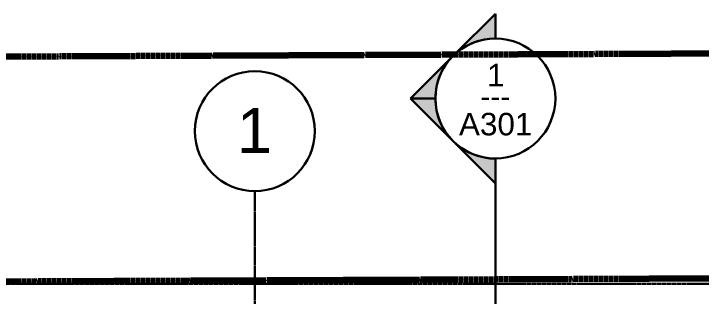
# Model space of a CAD drawing. Header units: inches. Extents: x 9391 to 11530, y 1186 to 2858.
# Drawn here: x 9681.4 to 9956.5, y 2693.8 to 2806.8 of the extents above; entities that cross this region are included whole.
import ezdxf

# ---------------------------------------------------------------- set-up
doc = ezdxf.new("R2010")
doc.units = ezdxf.units.IN
doc.header["$MEASUREMENT"] = 0
for name, pattern in [('Aligning Line 1_8_', [0.25, 0.125, -0.125]), ('Double Dash 3_8_', [1, 0.375, -0.125, 0.125, -0.125, 0.125, -0.125]), ('Grid Line 1_2_', [0.875, 0.5, -0.125, 0.125, -0.125])]:
    doc.linetypes.add(name, pattern=pattern)
for name, color, linetype, lineweight in [('C-PROP-LINE', 91, 'Double Dash 3_8_', 211), ('G-ANNO-SYMB', 111, 'Aligning Line 1_8_', 30), ('G-ANNO-SYMB-1', 111, 'Continuous', 30), ('G-ANNO-SYMB-2', 111, 'Continuous', 9), ('S-GRID-1', 1, 'Grid Line 1_2_', 30), ('S-GRID-IDEN', 1, 'Continuous', 30), ('S-GRID-IDEN-1', 1, 'Continuous', 9)]:
    doc.layers.add(name, color=color, linetype=linetype, lineweight=lineweight)
doc.styles.add('Arial', font='arial.ttf', dxfattribs={"height": 9})
doc.styles.add('Arial_1', font='arial.ttf', dxfattribs={"height": 18})
doc.styles.add('Century Gothic', font='ufonts.com_century-gothic.ttf', dxfattribs={"height": 9})

# ---------------------------------------------------------------- blocks, each defined once
blk = doc.blocks.new('Family - ___-1545638-FLOOR PLAN - ROOF')
at = {"layer": 'C-PROP-LINE'}
blk.add_line((-2788.45, 9390.69), (-2797.1, 11376.05), dxfattribs=at)
blk = doc.blocks.new('Family - ___-1646200-FLOOR PLAN - ROOF')
at = {"layer": 'C-PROP-LINE'}
blk.add_line((-2698.45, 9390.69), (-2707.1, 11376.05), dxfattribs=at)
blk = doc.blocks.new('Grid - Grid Head - Circle-50561-FLOOR PLAN - ROOF')
at = {"layer": 'S-GRID-IDEN'}
for start, end in [(360, 180), (180, 360)]:
    blk.add_arc((0, 0), 0.25, start, end, dxfattribs=at)
blk = doc.blocks.new('Section - Section Head - Filled-22785-FLOOR PLAN - ROOF')
at = {"layer": 'G-ANNO-SYMB-2'}
h = blk.add_hatch(color=256, dxfattribs=at)
edge = h.paths.add_edge_path(flags=0)
edge.add_line((-0.4268, 0.1768), (-0.25, 0.3536))
edge.add_line((-0.25, 0.3536), (-0.25, 0.25))
edge.add_arc((-0.25, 0), 0.25, 90, 135)
h = blk.add_hatch(color=256, dxfattribs=at)
edge = h.paths.add_edge_path(flags=0)
edge.add_arc((-0.25, 0), 0.25, 45, 90)
edge.add_line((-0.25, 0.25), (-0.25, 0.3536))
edge.add_line((-0.25, 0.3536), (-0.0732, 0.1768))
h = blk.add_hatch(color=256, dxfattribs=at)
edge = h.paths.add_edge_path(flags=0)
edge.add_arc((-0.25, 0), 0.2503, 137.9216, 180)
edge.add_line((-0.5003, 0), (-0.6036, 0))
edge.add_line((-0.6036, 0), (-0.4358, 0.1678))
h = blk.add_hatch(color=256, dxfattribs=at)
edge = h.paths.add_edge_path(flags=0)
edge.add_line((-0.0642, 0.1678), (0.1036, 0))
edge.add_line((0.1036, 0), (0.0003, 0))
edge.add_arc((-0.25, 0), 0.2503, 0, 42.0784)
at = {"layer": 'G-ANNO-SYMB-1'}
for p, q in [((-0.25, 0.3536), (-0.4268, 0.1768)), ((-0.25, 0.25), (-0.25, 0.3536)), ((-0.0732, 0.1768), (-0.25, 0.3536)), ((-0.25, 0.3536), (-0.25, 0.25)), ((-0.4358, 0.1678), (-0.6036, 0)), ((0.1036, 0), (-0.0642, 0.1678)), ((-0.6036, 0), (-0.5003, 0)), ((0.0003, 0), (0.1036, 0))]:
    blk.add_line(p, q, dxfattribs=at)
for centre, radius, start, end in [((-0.2503, 0), 0.25, 360, 180), ((-0.25, 0), 0.25, 90, 135), ((-0.25, 0), 0.25, 45, 90), ((-0.25, 0), 0.2503, 137.9216, 180), ((-0.25, 0), 0.2503, 0, 42.0784), ((-0.2503, 0), 0.25, 180, 360)]:
    blk.add_arc(centre, radius, start, end, dxfattribs=at)

msp = doc.modelspace()

# ---------------------------------------------------------------- linework, layer by layer
at = {"layer": 'G-ANNO-SYMB'}
msp.add_line((11376.02, 2698.72), (9654.88, 2698.72), dxfattribs=at)
at = {"layer": 'G-ANNO-SYMB-1'}
msp.add_line((9874.11, 2748.9), (9874.11, 1243.74), dxfattribs=at)
at = {"layer": 'S-GRID-1'}
msp.add_line((9777.87, 1368.27), (9777.87, 2735.87), dxfattribs=at)

# ---------------------------------------------------------------- block references
at = {"layer": 'C-PROP-LINE', "rotation": 270.0000000000005}
for name in ['Family - ___-1545638-FLOOR PLAN - ROOF', 'Family - ___-1646200-FLOOR PLAN - ROOF']:
    msp.add_blockref(name, (0, 0), dxfattribs=at)
at = {"layer": 'G-ANNO-SYMB-1', "extrusion": (0, 0, -1), "xscale": 95.99999999999994, "yscale": 95.99999999999994, "zscale": 95.99999999999994, "rotation": 270.0000000000003}
msp.add_blockref('Section - Section Head - Filled-22785-FLOOR PLAN - ROOF', (-9874.11, 2748.9), dxfattribs=at)
at = {"layer": 'S-GRID-IDEN', "xscale": 95.99999999999994, "yscale": 95.99999999999994, "zscale": 95.99999999999994}
msp.add_blockref('Grid - Grid Head - Circle-50561-FLOOR PLAN - ROOF', (9777.87, 2759.87), dxfattribs=at)

# ---------------------------------------------------------------- texts
at = {"layer": 'G-ANNO-SYMB-2', "char_height": 9, "attachment_point": 1}
for s, insert, width, style in [('1', (9870.79, 2786.8), 8.484, 'Arial'), ('---', (9868.14, 2778.3), 15.453, 'Century Gothic'), ('A301', (9859.55, 2767.17), 35.754, 'Arial')]:
    msp.add_mtext(s, dxfattribs=dict(at, insert=insert, width=width, style=style))
at = {"layer": 'S-GRID-IDEN-1', "insert": (9770.74, 2769.16), "char_height": 18, "width": 16.968, "attachment_point": 1, "style": 'Arial_1'}
msp.add_mtext('1', dxfattribs=at)

doc.saveas('drawing.dxf')
